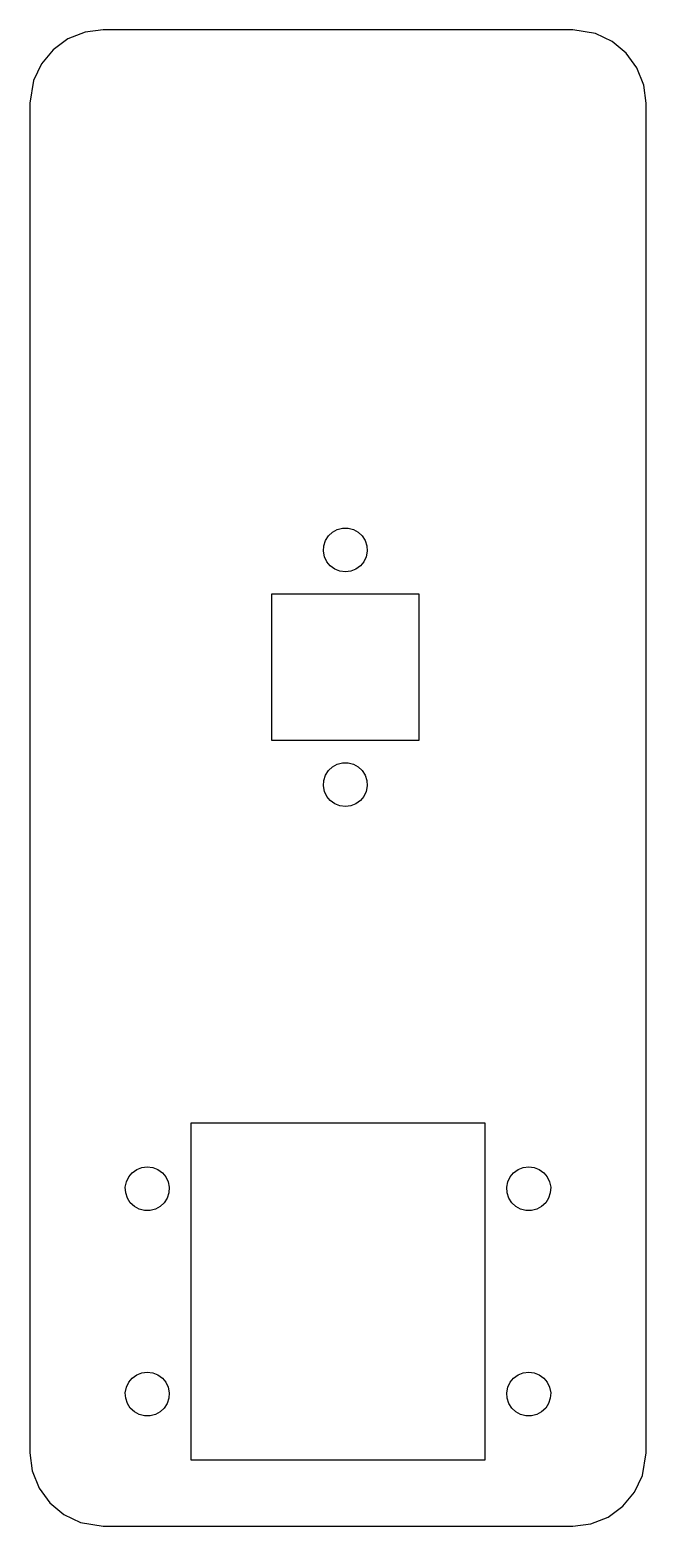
# Model space of a CAD drawing. Header units: metres. Extents: x -21 to 21, y -66 to 36.
import ezdxf

# ---------------------------------------------------------------- set-up
doc = ezdxf.new("R2010")
doc.units = ezdxf.units.M

msp = doc.modelspace()

# ---------------------------------------------------------------- linework, layer by layer
for p, q in [((-17.2435, 35.8429), (-18.4088, 35.3815)), ((-16, 36), (-17.2435, 35.8429)), ((16, 36), (-16, 36)), ((17.5451, 35.7553), (16, 36)), ((18.6791, 35.2216), (17.5451, 35.7553)), ((-18.4088, 35.3815), (-19.4227, 34.6448)), ((19.6448, 34.4227), (18.6791, 35.2216)), ((-20.2216, 33.6791), (-20.7553, 32.5451)), ((-19.4227, 34.6448), (-20.2216, 33.6791)), ((20.3815, 33.4088), (19.6448, 34.4227)), ((20.8429, 32.2435), (20.3815, 33.4088)), ((-20.7553, 32.5451), (-21, 31)), ((21, 31), (20.8429, 32.2435)), ((-21, 31), (-21, -61)), ((21, -61), (21, 31)), ((-0.973419, 0.83107), (-0.857239, 1.18866)), ((-0.857239, 1.18866), (-0.655762, 1.50613)), ((-0.655762, 1.50613), (-0.381668, 1.76352)), ((-0.381668, 1.76352), (-0.052185, 1.94466)), ((-0.052185, 1.94466), (0.311996, 2.03816)), ((0.311996, 2.03816), (0.687988, 2.03816)), ((0.687988, 2.03816), (1.05219, 1.94466)), ((1.05219, 1.94466), (1.38167, 1.76352)), ((1.38167, 1.76352), (1.65576, 1.50613)), ((1.65576, 1.50613), (1.85724, 1.18866)), ((1.85724, 1.18866), (1.97342, 0.83107)), ((-0.99704, 0.455811), (-0.973419, 0.83107)), ((-0.926575, 0.086472), (-0.99704, 0.455811)), ((-0.766479, -0.253738), (-0.926575, 0.086472)), ((1.92657, 0.086472), (1.76648, -0.253738)), ((1.99704, 0.455811), (1.92657, 0.086472)), ((1.97342, 0.83107), (1.99704, 0.455811)), ((-0.52681, -0.543442), (-0.766479, -0.253738)), ((-0.222626, -0.76445), (-0.52681, -0.543442)), ((0.126953, -0.902863), (-0.222626, -0.76445)), ((0.5, -0.949997), (0.126953, -0.902863)), ((0.873032, -0.902863), (0.5, -0.949997)), ((1.22263, -0.76445), (0.873032, -0.902863)), ((1.52681, -0.543442), (1.22263, -0.76445)), ((1.76648, -0.253738), (1.52681, -0.543442)), ((-4.5, -12.45), (-4.5, -2.45)), ((-4.5, -2.45), (5.5, -2.45)), ((5.5, -2.45), (5.5, -12.45)), ((5.5, -12.45), (-4.5, -12.45)), ((-0.655762, -14.4939), (-0.381668, -14.2365)), ((-0.381668, -14.2365), (-0.052185, -14.0553)), ((-0.052185, -14.0553), (0.311996, -13.9618)), ((0.311996, -13.9618), (0.687988, -13.9618)), ((0.687988, -13.9618), (1.05219, -14.0553)), ((1.05219, -14.0553), (1.38167, -14.2365)), ((1.38167, -14.2365), (1.65576, -14.4939)), ((-0.99704, -15.5442), (-0.973419, -15.1689)), ((-0.973419, -15.1689), (-0.857239, -14.8113)), ((-0.857239, -14.8113), (-0.655762, -14.4939)), ((1.65576, -14.4939), (1.85724, -14.8113)), ((1.85724, -14.8113), (1.97342, -15.1689)), ((1.97342, -15.1689), (1.99704, -15.5442)), ((-0.926575, -15.9135), (-0.99704, -15.5442)), ((-0.766479, -16.2537), (-0.926575, -15.9135)), ((-0.52681, -16.5434), (-0.766479, -16.2537)), ((1.76648, -16.2537), (1.52681, -16.5434)), ((1.92657, -15.9135), (1.76648, -16.2537)), ((1.99704, -15.5442), (1.92657, -15.9135)), ((-0.222626, -16.7645), (-0.52681, -16.5434)), ((0.126953, -16.9029), (-0.222626, -16.7645)), ((0.5, -16.95), (0.126953, -16.9029)), ((0.873032, -16.9029), (0.5, -16.95)), ((1.22263, -16.7645), (0.873032, -16.9029)), ((1.52681, -16.5434), (1.22263, -16.7645)), ((-10, -61.5), (-10, -38.5)), ((-10, -38.5), (10, -38.5)), ((10, -38.5), (10, -61.5)), ((-14.0268, -41.9065), (-13.7226, -41.6855)), ((-13.7226, -41.6855), (-13.373, -41.5471)), ((-13.373, -41.5471), (-13, -41.5)), ((-13, -41.5), (-12.627, -41.5471)), ((-12.627, -41.5471), (-12.2774, -41.6855)), ((-12.2774, -41.6855), (-11.9732, -41.9065)), ((11.9732, -41.9065), (12.2774, -41.6855)), ((12.2774, -41.6855), (12.627, -41.5471)), ((12.627, -41.5471), (13, -41.5)), ((13, -41.5), (13.373, -41.5471)), ((13.373, -41.5471), (13.7226, -41.6855)), ((13.7226, -41.6855), (14.0268, -41.9065)), ((-14.497, -42.9058), (-14.4266, -42.5365)), ((-14.4266, -42.5365), (-14.2665, -42.1963)), ((-14.2665, -42.1963), (-14.0268, -41.9065)), ((-11.9732, -41.9065), (-11.7335, -42.1963)), ((-11.7335, -42.1963), (-11.5734, -42.5365)), ((-11.5734, -42.5365), (-11.5029, -42.9058)), ((11.5029, -42.9058), (11.5734, -42.5365)), ((11.5734, -42.5365), (11.7335, -42.1963)), ((11.7335, -42.1963), (11.9732, -41.9065)), ((14.0268, -41.9065), (14.2665, -42.1963)), ((14.2665, -42.1963), (14.4266, -42.5365)), ((14.4266, -42.5365), (14.497, -42.9058)), ((-14.4734, -43.2811), (-14.497, -42.9058)), ((-14.3572, -43.6387), (-14.4734, -43.2811)), ((-14.1558, -43.9561), (-14.3572, -43.6387)), ((-11.6427, -43.6387), (-11.8442, -43.9561)), ((-11.5266, -43.2811), (-11.6427, -43.6387)), ((-11.5029, -42.9058), (-11.5266, -43.2811)), ((11.5266, -43.2811), (11.5029, -42.9058)), ((11.6427, -43.6387), (11.5266, -43.2811)), ((11.8442, -43.9561), (11.6427, -43.6387)), ((14.3572, -43.6387), (14.1558, -43.9561)), ((14.4734, -43.2811), (14.3572, -43.6387)), ((14.497, -42.9058), (14.4734, -43.2811)), ((-13.8817, -44.2135), (-14.1558, -43.9561)), ((-13.5522, -44.3947), (-13.8817, -44.2135)), ((-13.188, -44.4882), (-13.5522, -44.3947)), ((-12.812, -44.4882), (-13.188, -44.4882)), ((-12.4478, -44.3947), (-12.812, -44.4882)), ((-12.1183, -44.2135), (-12.4478, -44.3947)), ((-11.8442, -43.9561), (-12.1183, -44.2135)), ((12.1183, -44.2135), (11.8442, -43.9561)), ((12.4478, -44.3947), (12.1183, -44.2135)), ((12.812, -44.4882), (12.4478, -44.3947)), ((13.188, -44.4882), (12.812, -44.4882)), ((13.5522, -44.3947), (13.188, -44.4882)), ((13.8817, -44.2135), (13.5522, -44.3947)), ((14.1558, -43.9561), (13.8817, -44.2135)), ((-14.2665, -56.1963), (-14.0268, -55.9065)), ((-14.0268, -55.9065), (-13.7226, -55.6855)), ((-13.7226, -55.6855), (-13.373, -55.5471)), ((-13.373, -55.5471), (-13, -55.5)), ((-13, -55.5), (-12.627, -55.5471)), ((-12.627, -55.5471), (-12.2774, -55.6855)), ((-12.2774, -55.6855), (-11.9732, -55.9065)), ((-11.9732, -55.9065), (-11.7335, -56.1963)), ((11.7335, -56.1963), (11.9732, -55.9065)), ((11.9732, -55.9065), (12.2774, -55.6855)), ((12.2774, -55.6855), (12.627, -55.5471)), ((12.627, -55.5471), (13, -55.5)), ((13, -55.5), (13.373, -55.5471)), ((13.373, -55.5471), (13.7226, -55.6855)), ((13.7226, -55.6855), (14.0268, -55.9065)), ((14.0268, -55.9065), (14.2665, -56.1963)), ((-14.497, -56.9058), (-14.4266, -56.5365)), ((-14.4734, -57.2811), (-14.497, -56.9058)), ((-14.4266, -56.5365), (-14.2665, -56.1963)), ((-11.7335, -56.1963), (-11.5734, -56.5365)), ((-11.5734, -56.5365), (-11.5029, -56.9058)), ((-11.5029, -56.9058), (-11.5266, -57.2811)), ((11.5029, -56.9058), (11.5734, -56.5365)), ((11.5266, -57.2811), (11.5029, -56.9058)), ((11.5734, -56.5365), (11.7335, -56.1963)), ((14.2665, -56.1963), (14.4266, -56.5365)), ((14.4266, -56.5365), (14.497, -56.9058)), ((14.497, -56.9058), (14.4734, -57.2811)), ((-14.3572, -57.6387), (-14.4734, -57.2811)), ((-14.1558, -57.9561), (-14.3572, -57.6387)), ((-13.8817, -58.2135), (-14.1558, -57.9561)), ((-11.8442, -57.9561), (-12.1183, -58.2135)), ((-11.6427, -57.6387), (-11.8442, -57.9561)), ((-11.5266, -57.2811), (-11.6427, -57.6387)), ((11.6427, -57.6387), (11.5266, -57.2811)), ((11.8442, -57.9561), (11.6427, -57.6387)), ((12.1183, -58.2135), (11.8442, -57.9561)), ((14.1558, -57.9561), (13.8817, -58.2135)), ((14.3572, -57.6387), (14.1558, -57.9561)), ((14.4734, -57.2811), (14.3572, -57.6387)), ((-13.5522, -58.3947), (-13.8817, -58.2135)), ((-13.188, -58.4882), (-13.5522, -58.3947)), ((-12.812, -58.4882), (-13.188, -58.4882)), ((-12.4478, -58.3947), (-12.812, -58.4882)), ((-12.1183, -58.2135), (-12.4478, -58.3947)), ((12.4478, -58.3947), (12.1183, -58.2135)), ((12.812, -58.4882), (12.4478, -58.3947)), ((13.188, -58.4882), (12.812, -58.4882)), ((13.5522, -58.3947), (13.188, -58.4882)), ((13.8817, -58.2135), (13.5522, -58.3947)), ((-21, -61), (-20.8429, -62.2435)), ((20.7553, -62.5451), (21, -61)), ((10, -61.5), (-10, -61.5)), ((-20.8429, -62.2435), (-20.3815, -63.4088)), ((20.2216, -63.6791), (20.7553, -62.5451)), ((-20.3815, -63.4088), (-19.6448, -64.4227)), ((19.4227, -64.6448), (20.2216, -63.6791)), ((-19.6448, -64.4227), (-18.6791, -65.2216)), ((-18.6791, -65.2216), (-17.5451, -65.7553)), ((18.4088, -65.3815), (19.4227, -64.6448)), ((-17.5451, -65.7553), (-16, -66)), ((-16, -66), (16, -66)), ((16, -66), (17.2435, -65.8429)), ((17.2435, -65.8429), (18.4088, -65.3815))]:
    msp.add_line(p, q)

doc.saveas('drawing.dxf')
